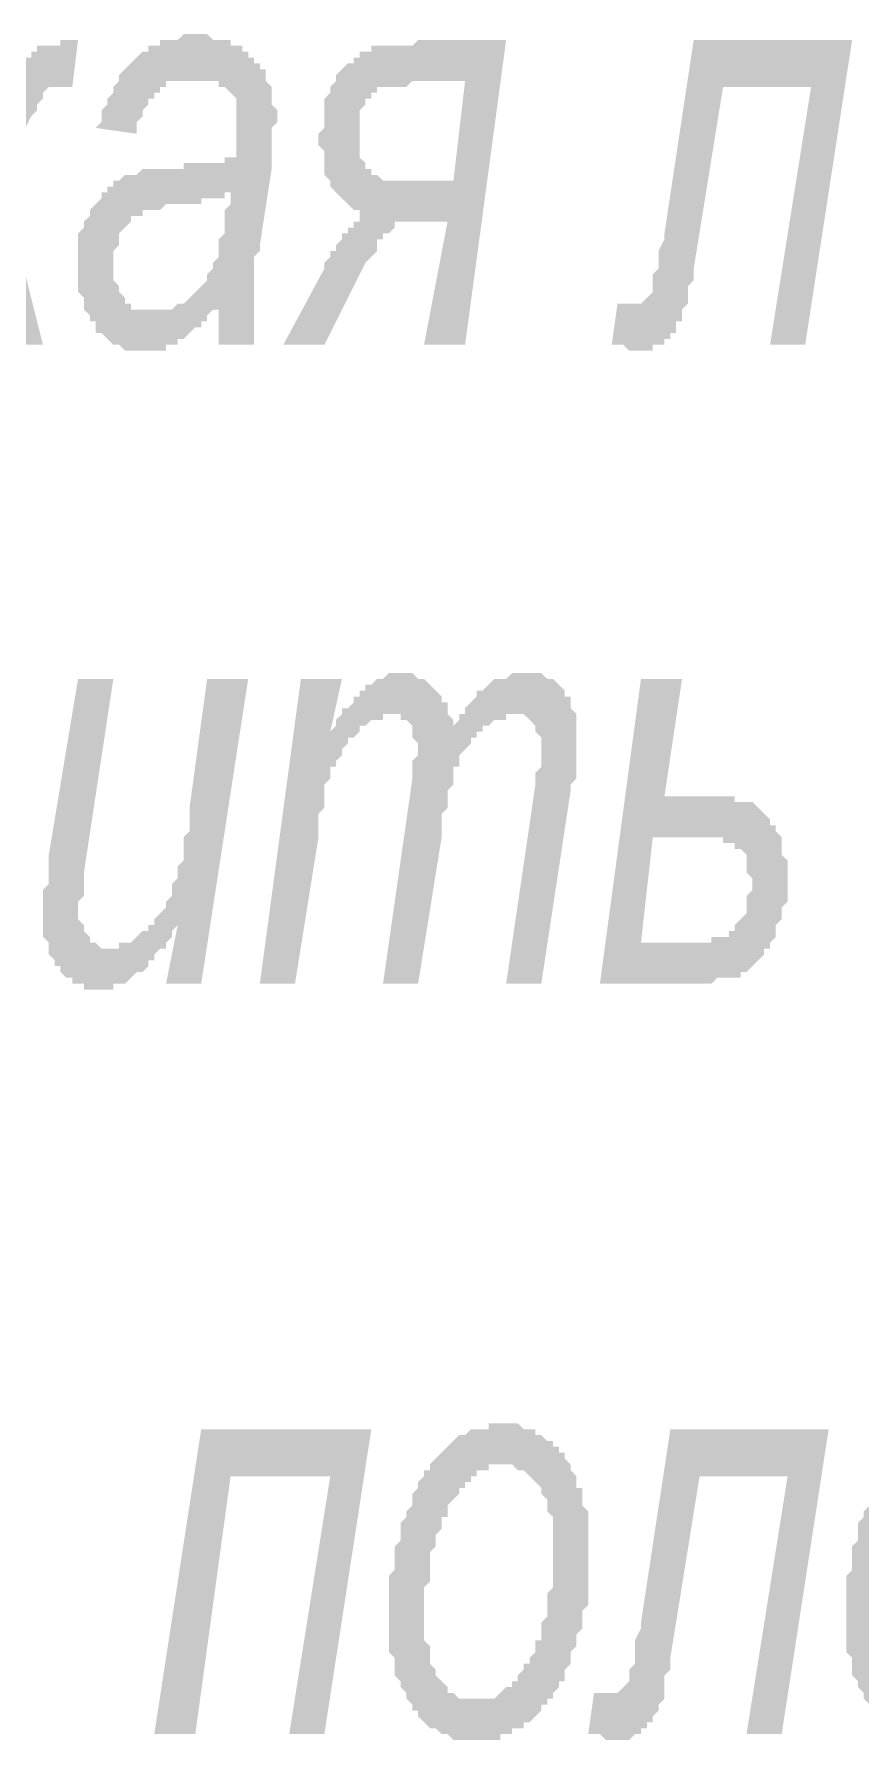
# Model space of a CAD drawing. Header units: millimetres. Extents: x 1372 to 666090, y 1285 to 31551.
# Drawn here: x 572376 to 572964, y 9583 to 10797 of the extents above; entities that cross this region are included whole.
import ezdxf

# ---------------------------------------------------------------- set-up
doc = ezdxf.new("R2010")
doc.units = ezdxf.units.MM
doc.layers.add('PDF _75-АЗ Штамп', color=7, linetype='Continuous')

msp = doc.modelspace()

# ---------------------------------------------------------------- hatches: boundary and pattern name
at = {"layer": 'PDF _75-АЗ Штамп', "transparency": 33554559}
for points in [[(572298.9, 10792.6), (572323.9, 10792.6), (572311.4, 10696.6), (572315.6, 10696.6), (572319.7, 10696.6), (572319.7, 10700.8), (572323.9, 10700.8), (572328.1, 10700.8), (572328.1, 10705), (572332.3, 10705), (572332.3, 10705), (572332.3, 10709.1), (572336.4, 10709.1), (572336.4, 10713.3), (572336.4, 10713.3), (572340.6, 10717.5), (572340.6, 10721.7), (572340.6, 10725.8), (572344.8, 10730), (572344.8, 10734.2), (572348.9, 10738.3), (572348.9, 10742.5), (572348.9, 10742.5), (572353.1, 10746.7), (572353.1, 10750.8), (572357.3, 10755), (572357.3, 10759.2), (572361.5, 10763.4), (572361.5, 10767.5), (572365.6, 10771.7), (572365.6, 10771.7), (572369.8, 10775.9), (572369.8, 10775.9), (572369.8, 10780), (572374, 10780), (572374, 10780), (572374, 10784.2), (572378.1, 10784.2), (572378.1, 10788.4), (572382.3, 10788.4), (572386.5, 10788.4), (572386.5, 10788.4), (572390.6, 10788.4), (572394.8, 10788.4), (572394.8, 10792.6), (572407.3, 10792.6), (572403.2, 10759.2), (572399, 10759.2), (572394.8, 10759.2), (572390.6, 10759.2), (572386.5, 10759.2), (572386.5, 10759.2), (572386.5, 10759.2), (572382.3, 10755), (572382.3, 10755), (572382.3, 10750.8), (572378.1, 10746.7), (572378.1, 10742.5), (572374, 10738.3), (572374, 10738.3), (572369.8, 10730), (572369.8, 10725.8), (572369.8, 10721.7), (572365.6, 10721.7), (572365.6, 10717.5), (572361.5, 10713.3), (572361.5, 10709.1), (572361.5, 10709.1), (572357.3, 10705), (572357.3, 10700.8), (572357.3, 10700.8), (572353.1, 10700.8), (572353.1, 10696.6), (572348.9, 10696.6), (572348.9, 10692.5), (572344.8, 10692.5), (572344.8, 10688.3), (572340.6, 10688.3), (572336.4, 10684.1), (572340.6, 10684.1), (572344.8, 10684.1), (572344.8, 10679.9), (572348.9, 10679.9), (572348.9, 10675.8), (572353.1, 10671.6), (572353.1, 10671.6), (572353.1, 10667.4), (572357.3, 10667.4), (572357.3, 10663.3), (572357.3, 10659.1), (572361.5, 10654.9), (572361.5, 10650.8), (572361.5, 10646.6), (572365.6, 10642.4), (572365.6, 10642.4), (572382.3, 10575.7), (572357.3, 10575.7), (572340.6, 10629.9), (572340.6, 10634.1), (572340.6, 10638.2), (572336.4, 10642.4), (572336.4, 10646.6), (572336.4, 10650.8), (572332.3, 10654.9), (572332.3, 10659.1), (572332.3, 10663.3), (572328.1, 10663.3), (572328.1, 10667.4), (572328.1, 10667.4), (572323.9, 10671.6), (572323.9, 10671.6), (572319.7, 10671.6), (572315.6, 10675.8), (572315.6, 10675.8), (572311.4, 10675.8), (572307.2, 10675.8), (572307.2, 10675.8), (572290.6, 10575.7), (572265.5, 10575.7)], [(572845.2, 10792.6), (572957.9, 10792.6), (572924.5, 10575.7), (572899.5, 10575.7), (572928.7, 10759.2), (572866.1, 10759.2), (572845.2, 10629.9), (572845.2, 10625.7), (572845.2, 10621.6), (572841.1, 10617.4), (572841.1, 10613.2), (572841.1, 10609), (572841.1, 10604.9), (572836.9, 10600.7), (572836.9, 10596.5), (572836.9, 10592.4), (572832.7, 10592.4), (572832.7, 10588.2), (572832.7, 10588.2), (572832.7, 10584), (572828.6, 10584), (572828.6, 10579.9), (572824.4, 10579.9), (572824.4, 10575.7), (572820.2, 10575.7), (572816.1, 10575.7), (572816.1, 10571.5), (572811.9, 10571.5), (572807.7, 10571.5), (572807.7, 10571.5), (572807.7, 10571.5), (572803.5, 10571.5), (572799.4, 10571.5), (572799.4, 10571.5), (572795.2, 10575.7), (572791, 10575.7), (572791, 10575.7), (572786.9, 10575.7), (572791, 10604.9), (572795.2, 10604.9), (572795.2, 10604.9), (572799.4, 10604.9), (572803.5, 10604.9), (572803.5, 10604.9), (572807.7, 10604.9), (572811.9, 10609), (572811.9, 10609), (572816.1, 10613.2), (572816.1, 10613.2), (572816.1, 10613.2), (572816.1, 10617.4), (572816.1, 10617.4), (572816.1, 10621.6), (572816.1, 10625.7), (572820.2, 10629.9), (572820.2, 10634.1), (572820.2, 10638.2), (572820.2, 10642.4), (572824.4, 10650.8), (572824.4, 10654.9)], [(572536.6, 10121.1), (572565.8, 10338), (572595, 10338), (572586.7, 10300.4), (572590.8, 10304.6), (572590.8, 10308.8), (572595, 10312.9), (572595, 10317.1), (572599.2, 10317.1), (572603.4, 10321.3), (572603.4, 10325.4), (572607.5, 10325.4), (572607.5, 10329.6), (572611.7, 10329.6), (572611.7, 10333.8), (572611.7, 10333.8), (572615.9, 10333.8), (572620, 10338), (572620, 10338), (572624.2, 10338), (572628.4, 10342.1), (572628.4, 10342.1), (572632.5, 10342.1), (572636.7, 10342.1), (572636.7, 10342.1), (572640.9, 10342.1), (572645.1, 10342.1), (572645.1, 10342.1), (572649.2, 10338), (572653.4, 10338), (572653.4, 10338), (572657.6, 10333.8), (572657.6, 10333.8), (572661.7, 10329.6), (572661.7, 10329.6), (572665.9, 10325.4), (572665.9, 10321.3), (572670.1, 10321.3), (572670.1, 10317.1), (572670.1, 10312.9), (572674.3, 10308.8), (572674.3, 10304.6), (572674.3, 10300.4), (572674.3, 10304.6), (572678.4, 10308.8), (572678.4, 10312.9), (572682.6, 10312.9), (572682.6, 10317.1), (572686.8, 10321.3), (572686.8, 10321.3), (572690.9, 10325.4), (572690.9, 10329.6), (572695.1, 10329.6), (572699.3, 10333.8), (572699.3, 10333.8), (572699.3, 10333.8), (572703.4, 10338), (572707.6, 10338), (572707.6, 10338), (572711.8, 10338), (572716, 10342.1), (572716, 10342.1), (572720.1, 10342.1), (572724.3, 10342.1), (572724.3, 10342.1), (572728.5, 10342.1), (572732.6, 10342.1), (572732.6, 10342.1), (572736.8, 10342.1), (572741, 10338), (572741, 10338), (572745.2, 10338), (572749.3, 10333.8), (572749.3, 10333.8), (572753.5, 10329.6), (572753.5, 10329.6), (572753.5, 10325.4), (572757.7, 10325.4), (572757.7, 10321.3), (572757.7, 10317.1), (572761.8, 10312.9), (572761.8, 10308.8), (572761.8, 10304.6), (572761.8, 10300.4), (572761.8, 10296.2), (572761.8, 10292.1), (572761.8, 10292.1), (572761.8, 10287.9), (572761.8, 10283.7), (572761.8, 10279.6), (572761.8, 10275.4), (572761.8, 10271.2), (572761.8, 10267.1), (572757.7, 10262.9), (572757.7, 10258.7), (572736.8, 10121.1), (572711.8, 10121.1), (572732.6, 10262.9), (572732.6, 10271.2), (572736.8, 10275.4), (572736.8, 10279.6), (572736.8, 10283.7), (572736.8, 10287.9), (572736.8, 10287.9), (572736.8, 10287.9), (572736.8, 10292.1), (572736.8, 10296.2), (572732.6, 10300.4), (572732.6, 10304.6), (572732.6, 10304.6), (572728.5, 10308.8), (572728.5, 10308.8), (572724.3, 10312.9), (572720.1, 10312.9), (572720.1, 10312.9), (572720.1, 10312.9), (572716, 10312.9), (572711.8, 10312.9), (572711.8, 10308.8), (572707.6, 10308.8), (572703.4, 10308.8), (572703.4, 10308.8), (572699.3, 10304.6), (572695.1, 10304.6), (572695.1, 10300.4), (572690.9, 10300.4), (572690.9, 10296.2), (572686.8, 10296.2), (572686.8, 10292.1), (572682.6, 10287.9), (572682.6, 10287.9), (572678.4, 10283.7), (572678.4, 10279.6), (572678.4, 10275.4), (572678.4, 10275.4), (572674.3, 10275.4), (572674.3, 10271.2), (572674.3, 10267.1), (572674.3, 10262.9), (572670.1, 10258.7), (572670.1, 10258.7), (572670.1, 10254.5), (572670.1, 10250.4), (572670.1, 10246.2), (572665.9, 10242), (572665.9, 10233.7), (572665.9, 10229.5), (572665.9, 10225.3), (572649.2, 10121.1), (572624.2, 10121.1), (572645.1, 10267.1), (572645.1, 10271.2), (572645.1, 10279.6), (572649.2, 10283.7), (572649.2, 10283.7), (572649.2, 10287.9), (572649.2, 10287.9), (572649.2, 10292.1), (572645.1, 10296.2), (572645.1, 10300.4), (572645.1, 10304.6), (572645.1, 10304.6), (572640.9, 10308.8), (572636.7, 10308.8), (572636.7, 10312.9), (572632.5, 10312.9), (572632.5, 10312.9), (572628.4, 10312.9), (572624.2, 10312.9), (572624.2, 10308.8), (572620, 10308.8), (572615.9, 10308.8), (572615.9, 10308.8), (572611.7, 10304.6), (572607.5, 10304.6), (572607.5, 10300.4), (572607.5, 10300.4), (572603.4, 10296.2), (572599.2, 10296.2), (572599.2, 10292.1), (572595, 10287.9), (572595, 10287.9), (572595, 10283.7), (572590.8, 10279.6), (572590.8, 10275.4), (572586.7, 10275.4), (572586.7, 10271.2), (572586.7, 10267.1), (572586.7, 10267.1), (572582.5, 10262.9), (572582.5, 10258.7), (572582.5, 10254.5), (572582.5, 10250.4), (572582.5, 10246.2), (572578.3, 10242), (572578.3, 10237.9), (572578.3, 10233.7), (572578.3, 10229.5), (572578.3, 10225.3), (572578.3, 10225.3), (572561.6, 10121.1)], [(572478.2, 10162.8), (572474.1, 10158.6), (572474.1, 10154.4), (572469.9, 10150.3), (572469.9, 10146.1), (572465.7, 10146.1), (572461.5, 10141.9), (572461.5, 10137.8), (572457.4, 10137.8), (572457.4, 10133.6), (572453.2, 10129.4), (572453.2, 10129.4), (572449, 10129.4), (572444.9, 10125.3), (572444.9, 10125.3), (572440.7, 10121.1), (572440.7, 10121.1), (572436.5, 10121.1), (572432.4, 10121.1), (572432.4, 10116.9), (572428.2, 10116.9), (572428.2, 10116.9), (572424, 10116.9), (572424, 10116.9), (572419.8, 10116.9), (572419.8, 10116.9), (572415.7, 10116.9), (572411.5, 10116.9), (572411.5, 10121.1), (572407.3, 10121.1), (572403.2, 10121.1), (572403.2, 10125.3), (572399, 10125.3), (572399, 10125.3), (572394.8, 10129.4), (572394.8, 10133.6), (572390.6, 10133.6), (572390.6, 10137.8), (572386.5, 10141.9), (572386.5, 10146.1), (572386.5, 10146.1), (572386.5, 10150.3), (572382.3, 10154.4), (572382.3, 10158.6), (572382.3, 10162.8), (572382.3, 10167), (572382.3, 10167), (572382.3, 10171.1), (572382.3, 10175.3), (572382.3, 10179.5), (572382.3, 10183.6), (572382.3, 10187.8), (572386.5, 10192), (572386.5, 10196.2), (572386.5, 10200.3), (572386.5, 10204.5), (572386.5, 10212.8), (572386.5, 10212.8), (572407.3, 10338), (572432.4, 10338), (572411.5, 10200.3), (572411.5, 10196.2), (572411.5, 10192), (572411.5, 10183.6), (572407.3, 10179.5), (572407.3, 10179.5), (572407.3, 10175.3), (572407.3, 10171.1), (572407.3, 10167), (572411.5, 10162.8), (572411.5, 10162.8), (572411.5, 10158.6), (572415.7, 10154.4), (572415.7, 10154.4), (572415.7, 10150.3), (572419.8, 10150.3), (572419.8, 10150.3), (572424, 10146.1), (572428.2, 10146.1), (572428.2, 10146.1), (572432.4, 10146.1), (572436.5, 10146.1), (572436.5, 10150.3), (572440.7, 10150.3), (572444.9, 10150.3), (572444.9, 10150.3), (572449, 10154.4), (572449, 10154.4), (572453.2, 10158.6), (572457.4, 10158.6), (572457.4, 10162.8), (572461.5, 10162.8), (572461.5, 10167), (572465.7, 10171.1), (572465.7, 10171.1), (572469.9, 10175.3), (572469.9, 10179.5), (572469.9, 10179.5), (572474.1, 10183.6), (572474.1, 10187.8), (572474.1, 10192), (572478.2, 10196.2), (572478.2, 10200.3), (572478.2, 10204.5), (572478.2, 10204.5), (572482.4, 10208.7), (572482.4, 10208.7), (572482.4, 10212.8), (572482.4, 10217), (572482.4, 10221.2), (572482.4, 10225.3), (572486.6, 10229.5), (572486.6, 10233.7), (572486.6, 10237.9), (572486.6, 10246.2), (572499.1, 10338), (572528.3, 10338), (572494.9, 10121.1), (572469.9, 10121.1)], [(572494.9, 9804.1), (572615.9, 9804.1), (572582.5, 9587.2), (572557.5, 9587.2), (572586.7, 9770.7), (572515.8, 9770.7), (572490.7, 9587.2), (572461.5, 9587.2)], [(572828.6, 9804.1), (572941.2, 9804.1), (572907.8, 9587.2), (572882.8, 9587.2), (572912, 9770.7), (572849.4, 9770.7), (572828.6, 9641.5), (572828.6, 9637.3), (572828.6, 9633.1), (572824.4, 9628.9), (572824.4, 9624.8), (572824.4, 9620.6), (572824.4, 9616.4), (572824.4, 9612.3), (572820.2, 9608.1), (572820.2, 9603.9), (572820.2, 9603.9), (572816.1, 9599.7), (572816.1, 9599.7), (572816.1, 9595.6), (572811.9, 9595.6), (572811.9, 9591.4), (572807.7, 9591.4), (572807.7, 9587.2), (572803.5, 9587.2), (572803.5, 9587.2), (572799.4, 9583.1), (572795.2, 9583.1), (572791, 9583.1), (572791, 9583.1), (572791, 9583.1), (572786.9, 9583.1), (572786.9, 9583.1), (572782.7, 9583.1), (572778.5, 9587.2), (572774.3, 9587.2), (572774.3, 9587.2), (572770.2, 9587.2), (572774.3, 9616.4), (572778.5, 9616.4), (572782.7, 9616.4), (572782.7, 9616.4), (572786.9, 9616.4), (572791, 9616.4), (572791, 9616.4), (572795.2, 9620.6), (572795.2, 9620.6), (572799.4, 9624.8), (572799.4, 9624.8), (572799.4, 9624.8), (572799.4, 9628.9), (572799.4, 9628.9), (572799.4, 9633.1), (572803.5, 9637.3), (572803.5, 9641.5), (572803.5, 9645.6), (572803.5, 9649.8), (572803.5, 9654), (572807.7, 9662.3), (572807.7, 9666.5)]]:
    msp.add_hatch(color=256, dxfattribs=at).paths.add_polyline_path(points)
h = msp.add_hatch(color=256, dxfattribs=at)
h.paths.add_polyline_path([(572507.4, 10600.7), (572503.3, 10600.7), (572499.1, 10596.5), (572499.1, 10592.4), (572494.9, 10592.4), (572494.9, 10588.2), (572490.7, 10588.2), (572486.6, 10584), (572486.6, 10584), (572482.4, 10579.9), (572482.4, 10579.9), (572478.2, 10579.9), (572478.2, 10575.7), (572474.1, 10575.7), (572469.9, 10575.7), (572469.9, 10571.5), (572465.7, 10571.5), (572461.5, 10571.5), (572461.5, 10571.5), (572457.4, 10571.5), (572453.2, 10571.5), (572453.2, 10571.5), (572449, 10571.5), (572449, 10571.5), (572444.9, 10571.5), (572440.7, 10571.5), (572440.7, 10571.5), (572436.5, 10575.7), (572432.4, 10575.7), (572432.4, 10575.7), (572428.2, 10579.9), (572428.2, 10579.9), (572424, 10584), (572419.8, 10584), (572419.8, 10588.2), (572419.8, 10592.4), (572415.7, 10592.4), (572415.7, 10596.5), (572411.5, 10600.7), (572411.5, 10604.9), (572411.5, 10609), (572411.5, 10609), (572407.3, 10613.2), (572407.3, 10617.4), (572407.3, 10621.6), (572407.3, 10625.7), (572407.3, 10629.9), (572407.3, 10634.1), (572407.3, 10638.2), (572407.3, 10642.4), (572407.3, 10646.6), (572407.3, 10650.8), (572407.3, 10654.9), (572411.5, 10659.1), (572411.5, 10659.1), (572411.5, 10663.3), (572411.5, 10663.3), (572415.7, 10667.4), (572415.7, 10671.6), (572419.8, 10675.8), (572419.8, 10675.8), (572424, 10679.9), (572424, 10684.1), (572428.2, 10684.1), (572428.2, 10688.3), (572432.4, 10688.3), (572432.4, 10692.5), (572436.5, 10692.5), (572436.5, 10692.5), (572440.7, 10696.6), (572444.9, 10696.6), (572444.9, 10696.6), (572449, 10696.6), (572453.2, 10700.8), (572453.2, 10700.8), (572453.2, 10700.8), (572457.4, 10700.8), (572457.4, 10700.8), (572461.5, 10700.8), (572465.7, 10700.8), (572469.9, 10700.8), (572469.9, 10700.8), (572474.1, 10700.8), (572478.2, 10700.8), (572482.4, 10700.8), (572482.4, 10705), (572486.6, 10705), (572490.7, 10705), (572494.9, 10705), (572499.1, 10705), (572503.3, 10705), (572503.3, 10705), (572507.4, 10705), (572511.6, 10705), (572511.6, 10709.1), (572515.8, 10709.1), (572515.8, 10709.1), (572519.9, 10709.1), (572519.9, 10709.1), (572519.9, 10713.3), (572519.9, 10717.5), (572519.9, 10721.7), (572519.9, 10725.8), (572519.9, 10730), (572519.9, 10734.2), (572519.9, 10734.2), (572519.9, 10738.3), (572519.9, 10742.5), (572519.9, 10746.7), (572519.9, 10750.8), (572515.8, 10755), (572515.8, 10755), (572511.6, 10759.2), (572511.6, 10759.2), (572507.4, 10759.2), (572507.4, 10763.4), (572503.3, 10763.4), (572499.1, 10763.4), (572499.1, 10763.4), (572494.9, 10763.4), (572490.7, 10763.4), (572490.7, 10763.4), (572486.6, 10763.4), (572482.4, 10763.4), (572478.2, 10763.4), (572478.2, 10763.4), (572474.1, 10763.4), (572469.9, 10763.4), (572469.9, 10759.2), (572465.7, 10759.2), (572465.7, 10755), (572461.5, 10755), (572461.5, 10750.8), (572457.4, 10750.8), (572457.4, 10746.7), (572453.2, 10742.5), (572453.2, 10742.5), (572453.2, 10738.3), (572449, 10734.2), (572449, 10730), (572449, 10725.8), (572449, 10725.8), (572419.8, 10730), (572424, 10734.2), (572424, 10738.3), (572424, 10742.5), (572428.2, 10746.7), (572428.2, 10746.7), (572428.2, 10750.8), (572432.4, 10755), (572432.4, 10759.2), (572436.5, 10763.4), (572436.5, 10763.4), (572436.5, 10767.5), (572440.7, 10771.7), (572440.7, 10771.7), (572444.9, 10775.9), (572444.9, 10775.9), (572449, 10780), (572449, 10780), (572453.2, 10784.2), (572453.2, 10784.2), (572457.4, 10784.2), (572457.4, 10788.4), (572461.5, 10788.4), (572465.7, 10788.4), (572465.7, 10792.6), (572469.9, 10792.6), (572474.1, 10792.6), (572474.1, 10792.6), (572478.2, 10792.6), (572482.4, 10796.7), (572482.4, 10796.7), (572486.6, 10796.7), (572490.7, 10796.7), (572490.7, 10796.7), (572494.9, 10796.7), (572499.1, 10796.7), (572499.1, 10796.7), (572503.3, 10792.6), (572507.4, 10792.6), (572507.4, 10792.6), (572511.6, 10792.6), (572515.8, 10792.6), (572515.8, 10788.4), (572519.9, 10788.4), (572524.1, 10788.4), (572524.1, 10784.2), (572528.3, 10784.2), (572528.3, 10780), (572532.4, 10780), (572532.4, 10775.9), (572536.6, 10775.9), (572536.6, 10771.7), (572540.8, 10771.7), (572540.8, 10767.5), (572540.8, 10763.4), (572545, 10759.2), (572545, 10759.2), (572545, 10755), (572545, 10750.8), (572545, 10746.7), (572549.1, 10742.5), (572549.1, 10738.3), (572549.1, 10734.2), (572549.1, 10734.2), (572545, 10730), (572545, 10725.8), (572545, 10721.7), (572545, 10717.5), (572545, 10713.3), (572545, 10709.1), (572545, 10705), (572545, 10700.8), (572536.6, 10646.6), (572536.6, 10642.4), (572532.4, 10638.2), (572532.4, 10629.9), (572532.4, 10625.7), (572532.4, 10621.6), (572532.4, 10617.4), (572532.4, 10617.4), (572532.4, 10613.2), (572532.4, 10609), (572532.4, 10604.9), (572532.4, 10604.9), (572532.4, 10600.7), (572532.4, 10596.5), (572532.4, 10592.4), (572532.4, 10592.4), (572532.4, 10584), (572532.4, 10579.9), (572532.4, 10575.7), (572532.4, 10575.7), (572507.4, 10575.7), (572507.4, 10579.9), (572507.4, 10584), (572507.4, 10588.2), (572507.4, 10592.4), (572507.4, 10596.5), (572507.4, 10600.7), (572507.4, 10600.7)], flags=0)
h.paths.add_polyline_path([(572515.8, 10684.1), (572511.6, 10684.1), (572511.6, 10679.9), (572507.4, 10679.9), (572503.3, 10679.9), (572503.3, 10679.9), (572503.3, 10679.9), (572499.1, 10679.9), (572494.9, 10679.9), (572494.9, 10675.8), (572490.7, 10675.8), (572486.6, 10675.8), (572482.4, 10675.8), (572482.4, 10675.8), (572478.2, 10675.8), (572474.1, 10675.8), (572469.9, 10675.8), (572469.9, 10675.8), (572465.7, 10671.6), (572461.5, 10671.6), (572461.5, 10671.6), (572457.4, 10671.6), (572453.2, 10671.6), (572453.2, 10671.6), (572453.2, 10667.4), (572453.2, 10667.4), (572449, 10667.4), (572444.9, 10667.4), (572444.9, 10663.3), (572440.7, 10659.1), (572440.7, 10659.1), (572436.5, 10654.9), (572436.5, 10654.9), (572436.5, 10650.8), (572436.5, 10646.6), (572432.4, 10642.4), (572432.4, 10638.2), (572432.4, 10638.2), (572432.4, 10634.1), (572432.4, 10629.9), (572432.4, 10625.7), (572432.4, 10621.6), (572436.5, 10617.4), (572436.5, 10613.2), (572436.5, 10613.2), (572440.7, 10609), (572440.7, 10609), (572440.7, 10604.9), (572444.9, 10604.9), (572444.9, 10600.7), (572449, 10600.7), (572453.2, 10600.7), (572453.2, 10600.7), (572457.4, 10600.7), (572461.5, 10600.7), (572461.5, 10600.7), (572465.7, 10600.7), (572465.7, 10600.7), (572469.9, 10600.7), (572474.1, 10600.7), (572474.1, 10600.7), (572478.2, 10604.9), (572482.4, 10604.9), (572482.4, 10604.9), (572486.6, 10609), (572486.6, 10609), (572490.7, 10613.2), (572494.9, 10617.4), (572494.9, 10617.4), (572499.1, 10621.6), (572499.1, 10625.7), (572499.1, 10625.7), (572503.3, 10629.9), (572503.3, 10634.1), (572503.3, 10634.1), (572507.4, 10638.2), (572507.4, 10642.4), (572507.4, 10642.4), (572507.4, 10646.6), (572507.4, 10650.8), (572511.6, 10654.9), (572511.6, 10659.1), (572511.6, 10663.3), (572511.6, 10667.4), (572511.6, 10671.6), (572515.8, 10675.8), (572515.8, 10679.9), (572515.8, 10684.1)], flags=0)
h = msp.add_hatch(color=256, dxfattribs=at)
h.paths.add_polyline_path([(572711.8, 10792.6), (572682.6, 10575.7), (572653.4, 10575.7), (572670.1, 10663.3), (572661.7, 10663.3), (572657.6, 10663.3), (572653.4, 10663.3), (572649.2, 10663.3), (572645.1, 10663.3), (572645.1, 10663.3), (572640.9, 10663.3), (572640.9, 10663.3), (572640.9, 10663.3), (572636.7, 10663.3), (572632.5, 10663.3), (572632.5, 10659.1), (572628.4, 10654.9), (572628.4, 10654.9), (572624.2, 10654.9), (572624.2, 10650.8), (572620, 10650.8), (572620, 10646.6), (572620, 10642.4), (572615.9, 10638.2), (572615.9, 10638.2), (572611.7, 10634.1), (572611.7, 10634.1), (572582.5, 10575.7), (572553.3, 10575.7), (572582.5, 10629.9), (572582.5, 10634.1), (572586.7, 10638.2), (572586.7, 10642.4), (572590.8, 10642.4), (572590.8, 10646.6), (572595, 10650.8), (572595, 10654.9), (572599.2, 10654.9), (572599.2, 10659.1), (572603.4, 10659.1), (572603.4, 10663.3), (572607.5, 10663.3), (572607.5, 10667.4), (572611.7, 10667.4), (572611.7, 10667.4), (572607.5, 10667.4), (572607.5, 10671.6), (572603.4, 10671.6), (572599.2, 10675.8), (572599.2, 10675.8), (572595, 10679.9), (572595, 10679.9), (572590.8, 10684.1), (572590.8, 10684.1), (572586.7, 10688.3), (572586.7, 10692.5), (572586.7, 10692.5), (572582.5, 10696.6), (572582.5, 10700.8), (572582.5, 10705), (572582.5, 10709.1), (572582.5, 10713.3), (572578.3, 10717.5), (572578.3, 10721.7), (572578.3, 10721.7), (572578.3, 10725.8), (572582.5, 10730), (572582.5, 10734.2), (572582.5, 10738.3), (572582.5, 10742.5), (572582.5, 10746.7), (572582.5, 10750.8), (572586.7, 10755), (572586.7, 10759.2), (572586.7, 10759.2), (572590.8, 10763.4), (572590.8, 10763.4), (572590.8, 10767.5), (572595, 10771.7), (572595, 10771.7), (572599.2, 10775.9), (572603.4, 10775.9), (572603.4, 10780), (572607.5, 10780), (572607.5, 10784.2), (572611.7, 10784.2), (572611.7, 10784.2), (572615.9, 10784.2), (572615.9, 10788.4), (572620, 10788.4), (572620, 10788.4), (572624.2, 10788.4), (572628.4, 10788.4), (572628.4, 10788.4), (572632.5, 10788.4), (572636.7, 10788.4), (572640.9, 10788.4), (572645.1, 10788.4), (572649.2, 10792.6)], flags=0)
h.paths.add_polyline_path([(572682.6, 10763.4), (572649.2, 10763.4), (572645.1, 10763.4), (572640.9, 10759.2), (572636.7, 10759.2), (572632.5, 10759.2), (572628.4, 10759.2), (572628.4, 10759.2), (572624.2, 10759.2), (572620, 10759.2), (572620, 10755), (572615.9, 10755), (572615.9, 10755), (572615.9, 10750.8), (572611.7, 10750.8), (572611.7, 10750.8), (572611.7, 10746.7), (572607.5, 10742.5), (572607.5, 10738.3), (572607.5, 10734.2), (572607.5, 10730), (572607.5, 10730), (572607.5, 10725.8), (572607.5, 10721.7), (572607.5, 10717.5), (572607.5, 10713.3), (572607.5, 10709.1), (572611.7, 10705), (572611.7, 10705), (572611.7, 10700.8), (572615.9, 10700.8), (572615.9, 10696.6), (572620, 10696.6), (572620, 10696.6), (572620, 10696.6), (572624.2, 10692.5), (572628.4, 10692.5), (572628.4, 10692.5), (572632.5, 10692.5), (572636.7, 10692.5), (572636.7, 10692.5), (572674.3, 10692.5)], flags=0)
h = msp.add_hatch(color=256, dxfattribs=at)
h.paths.add_polyline_path([(572807.7, 10338), (572836.9, 10338), (572824.4, 10254.5), (572849.4, 10254.5), (572853.6, 10254.5), (572857.8, 10254.5), (572861.9, 10254.5), (572866.1, 10254.5), (572866.1, 10254.5), (572870.3, 10254.5), (572874.4, 10254.5), (572874.4, 10250.4), (572878.6, 10250.4), (572882.8, 10250.4), (572882.8, 10250.4), (572887, 10250.4), (572887, 10250.4), (572887, 10250.4), (572891.1, 10246.2), (572891.1, 10246.2), (572895.3, 10242), (572895.3, 10242), (572899.5, 10237.9), (572899.5, 10233.7), (572903.6, 10233.7), (572903.6, 10229.5), (572903.6, 10229.5), (572907.8, 10225.3), (572907.8, 10221.2), (572907.8, 10217), (572907.8, 10212.8), (572912, 10208.7), (572912, 10204.5), (572912, 10200.3), (572912, 10196.2), (572912, 10196.2), (572912, 10192), (572912, 10187.8), (572912, 10183.6), (572912, 10179.5), (572907.8, 10175.3), (572907.8, 10171.1), (572907.8, 10167), (572907.8, 10167), (572903.6, 10162.8), (572903.6, 10158.6), (572903.6, 10154.4), (572899.5, 10150.3), (572899.5, 10146.1), (572895.3, 10146.1), (572895.3, 10141.9), (572891.1, 10137.8), (572891.1, 10137.8), (572887, 10133.6), (572887, 10133.6), (572882.8, 10129.4), (572882.8, 10129.4), (572882.8, 10129.4), (572878.6, 10129.4), (572878.6, 10125.3), (572874.4, 10125.3), (572874.4, 10125.3), (572870.3, 10125.3), (572866.1, 10125.3), (572866.1, 10125.3), (572861.9, 10125.3), (572857.8, 10121.1), (572853.6, 10121.1), (572853.6, 10121.1), (572849.4, 10121.1), (572845.2, 10121.1), (572841.1, 10121.1), (572778.5, 10121.1)], flags=0)
h.paths.add_polyline_path([(572807.7, 10150.3), (572841.1, 10150.3), (572845.2, 10150.3), (572845.2, 10150.3), (572849.4, 10150.3), (572853.6, 10150.3), (572857.8, 10150.3), (572857.8, 10154.4), (572861.9, 10154.4), (572866.1, 10154.4), (572866.1, 10154.4), (572866.1, 10154.4), (572870.3, 10154.4), (572870.3, 10158.6), (572874.4, 10158.6), (572874.4, 10162.8), (572878.6, 10167), (572878.6, 10167), (572882.8, 10171.1), (572882.8, 10175.3), (572882.8, 10179.5), (572882.8, 10183.6), (572887, 10187.8), (572887, 10192), (572887, 10192), (572887, 10196.2), (572882.8, 10200.3), (572882.8, 10204.5), (572882.8, 10208.7), (572882.8, 10212.8), (572882.8, 10212.8), (572878.6, 10217), (572874.4, 10217), (572874.4, 10221.2), (572870.3, 10221.2), (572870.3, 10221.2), (572866.1, 10221.2), (572866.1, 10225.3), (572861.9, 10225.3), (572861.9, 10225.3), (572857.8, 10225.3), (572853.6, 10225.3), (572849.4, 10225.3), (572845.2, 10225.3), (572816.1, 10225.3)], flags=0)
h = msp.add_hatch(color=256, dxfattribs=at)
h.paths.add_polyline_path([(572628.4, 9670.7), (572628.4, 9674.8), (572628.4, 9679), (572628.4, 9683.2), (572628.4, 9687.3), (572628.4, 9691.5), (572628.4, 9695.7), (572628.4, 9699.8), (572632.5, 9704), (572632.5, 9708.2), (572632.5, 9712.4), (572632.5, 9716.5), (572632.5, 9720.7), (572632.5, 9720.7), (572636.7, 9724.9), (572636.7, 9729), (572636.7, 9733.2), (572636.7, 9737.4), (572640.9, 9741.6), (572640.9, 9745.7), (572640.9, 9745.7), (572645.1, 9749.9), (572645.1, 9754.1), (572645.1, 9758.2), (572649.2, 9762.4), (572649.2, 9762.4), (572649.2, 9766.6), (572653.4, 9770.7), (572653.4, 9774.9), (572657.6, 9774.9), (572657.6, 9779.1), (572661.7, 9783.3), (572661.7, 9783.3), (572665.9, 9787.4), (572665.9, 9787.4), (572670.1, 9791.6), (572670.1, 9791.6), (572674.3, 9795.8), (572674.3, 9795.8), (572678.4, 9799.9), (572682.6, 9799.9), (572682.6, 9799.9), (572686.8, 9804.1), (572690.9, 9804.1), (572690.9, 9804.1), (572695.1, 9804.1), (572699.3, 9804.1), (572699.3, 9808.3), (572703.4, 9808.3), (572707.6, 9808.3), (572707.6, 9808.3), (572711.8, 9808.3), (572711.8, 9808.3), (572716, 9808.3), (572720.1, 9808.3), (572724.3, 9804.1), (572724.3, 9804.1), (572728.5, 9804.1), (572732.6, 9804.1), (572732.6, 9799.9), (572736.8, 9799.9), (572736.8, 9799.9), (572741, 9795.8), (572745.2, 9795.8), (572745.2, 9791.6), (572749.3, 9791.6), (572749.3, 9787.4), (572753.5, 9787.4), (572753.5, 9783.3), (572753.5, 9783.3), (572757.7, 9779.1), (572757.7, 9774.9), (572757.7, 9774.9), (572761.8, 9770.7), (572761.8, 9766.6), (572761.8, 9762.4), (572766, 9762.4), (572766, 9758.2), (572766, 9754.1), (572766, 9749.9), (572770.2, 9745.7), (572770.2, 9741.6), (572770.2, 9737.4), (572770.2, 9733.2), (572770.2, 9729), (572770.2, 9724.9), (572770.2, 9720.7), (572770.2, 9716.5), (572770.2, 9712.4), (572770.2, 9708.2), (572770.2, 9704), (572770.2, 9699.8), (572770.2, 9695.7), (572770.2, 9691.5), (572770.2, 9687.3), (572770.2, 9683.2), (572770.2, 9679), (572766, 9674.8), (572766, 9670.7), (572766, 9666.5), (572766, 9662.3), (572766, 9662.3), (572761.8, 9658.1), (572761.8, 9654), (572761.8, 9649.8), (572761.8, 9649.8), (572757.7, 9645.6), (572757.7, 9641.5), (572757.7, 9637.3), (572753.5, 9633.1), (572753.5, 9628.9), (572753.5, 9624.8), (572749.3, 9624.8), (572749.3, 9620.6), (572745.2, 9616.4), (572745.2, 9612.3), (572741, 9612.3), (572741, 9608.1), (572736.8, 9608.1), (572736.8, 9603.9), (572732.6, 9599.7), (572732.6, 9599.7), (572732.6, 9599.7), (572728.5, 9595.6), (572724.3, 9595.6), (572724.3, 9591.4), (572720.1, 9591.4), (572716, 9591.4), (572716, 9587.2), (572711.8, 9587.2), (572707.6, 9587.2), (572707.6, 9583.1), (572703.4, 9583.1), (572699.3, 9583.1), (572699.3, 9583.1), (572695.1, 9583.1), (572690.9, 9583.1), (572690.9, 9583.1), (572690.9, 9583.1), (572686.8, 9583.1), (572682.6, 9583.1), (572682.6, 9583.1), (572678.4, 9583.1), (572674.3, 9583.1), (572674.3, 9583.1), (572670.1, 9587.2), (572665.9, 9587.2), (572665.9, 9587.2), (572661.7, 9591.4), (572657.6, 9591.4), (572657.6, 9591.4), (572653.4, 9595.6), (572653.4, 9595.6), (572649.2, 9599.7), (572649.2, 9603.9), (572645.1, 9603.9), (572645.1, 9608.1), (572640.9, 9612.3), (572640.9, 9612.3), (572640.9, 9616.4), (572636.7, 9620.6), (572636.7, 9624.8), (572636.7, 9624.8), (572632.5, 9628.9), (572632.5, 9633.1), (572632.5, 9637.3), (572632.5, 9641.5), (572628.4, 9645.6), (572628.4, 9649.8), (572628.4, 9654), (572628.4, 9658.1), (572628.4, 9662.3), (572628.4, 9666.5), (572628.4, 9670.7)], flags=0)
h.paths.add_polyline_path([(572653.4, 9670.7), (572653.4, 9666.5), (572653.4, 9662.3), (572653.4, 9658.1), (572653.4, 9654), (572657.6, 9649.8), (572657.6, 9645.6), (572657.6, 9641.5), (572657.6, 9637.3), (572657.6, 9637.3), (572661.7, 9633.1), (572661.7, 9628.9), (572665.9, 9624.8), (572665.9, 9624.8), (572665.9, 9624.8), (572670.1, 9620.6), (572670.1, 9616.4), (572674.3, 9616.4), (572674.3, 9616.4), (572678.4, 9612.3), (572682.6, 9612.3), (572682.6, 9612.3), (572686.8, 9612.3), (572690.9, 9612.3), (572690.9, 9612.3), (572695.1, 9612.3), (572695.1, 9612.3), (572699.3, 9612.3), (572703.4, 9612.3), (572703.4, 9612.3), (572707.6, 9616.4), (572707.6, 9616.4), (572711.8, 9620.6), (572716, 9620.6), (572716, 9624.8), (572720.1, 9624.8), (572720.1, 9628.9), (572720.1, 9628.9), (572724.3, 9633.1), (572724.3, 9637.3), (572728.5, 9637.3), (572728.5, 9641.5), (572732.6, 9645.6), (572732.6, 9649.8), (572732.6, 9654), (572736.8, 9654), (572736.8, 9658.1), (572736.8, 9662.3), (572736.8, 9666.5), (572741, 9670.7), (572741, 9674.8), (572741, 9679), (572741, 9679), (572741, 9683.2), (572741, 9687.3), (572745.2, 9691.5), (572745.2, 9695.7), (572745.2, 9699.8), (572745.2, 9704), (572745.2, 9708.2), (572745.2, 9712.4), (572745.2, 9716.5), (572745.2, 9716.5), (572745.2, 9720.7), (572745.2, 9724.9), (572745.2, 9729), (572745.2, 9733.2), (572745.2, 9737.4), (572745.2, 9741.6), (572741, 9745.7), (572741, 9749.9), (572741, 9754.1), (572736.8, 9758.2), (572736.8, 9758.2), (572736.8, 9762.4), (572736.8, 9762.4), (572732.6, 9766.6), (572732.6, 9766.6), (572728.5, 9770.7), (572728.5, 9770.7), (572724.3, 9774.9), (572720.1, 9774.9), (572720.1, 9774.9), (572716, 9779.1), (572711.8, 9779.1), (572711.8, 9779.1), (572707.6, 9779.1), (572707.6, 9779.1), (572703.4, 9779.1), (572699.3, 9779.1), (572699.3, 9774.9), (572695.1, 9774.9), (572690.9, 9774.9), (572690.9, 9770.7), (572686.8, 9770.7), (572686.8, 9770.7), (572686.8, 9766.6), (572682.6, 9766.6), (572682.6, 9762.4), (572678.4, 9762.4), (572678.4, 9758.2), (572674.3, 9754.1), (572674.3, 9754.1), (572670.1, 9749.9), (572670.1, 9745.7), (572670.1, 9741.6), (572665.9, 9741.6), (572665.9, 9737.4), (572665.9, 9733.2), (572661.7, 9729), (572661.7, 9724.9), (572661.7, 9720.7), (572657.6, 9716.5), (572657.6, 9712.4), (572657.6, 9708.2), (572657.6, 9704), (572657.6, 9699.8), (572657.6, 9695.7), (572653.4, 9691.5), (572653.4, 9687.3), (572653.4, 9683.2), (572653.4, 9679), (572653.4, 9674.8), (572653.4, 9674.8), (572653.4, 9670.7)], flags=0)
h = msp.add_hatch(color=256, dxfattribs=at)
h.paths.add_polyline_path([(572953.7, 9670.7), (572953.7, 9674.8), (572953.7, 9679), (572953.7, 9683.2), (572953.7, 9687.3), (572953.7, 9691.5), (572953.7, 9695.7), (572953.7, 9699.8), (572957.9, 9704), (572957.9, 9708.2), (572957.9, 9712.4), (572957.9, 9716.5), (572957.9, 9720.7), (572957.9, 9720.7), (572962, 9724.9), (572962, 9729), (572962, 9733.2), (572962, 9737.4), (572966.2, 9741.6), (572966.2, 9745.7), (572966.2, 9745.7), (572970.4, 9749.9), (572970.4, 9754.1), (572970.4, 9758.2), (572974.5, 9762.4), (572974.5, 9762.4), (572974.5, 9766.6), (572978.7, 9770.7), (572978.7, 9774.9), (572982.9, 9774.9), (572982.9, 9779.1), (572987, 9783.3), (572987, 9783.3), (572991.2, 9787.4), (572991.2, 9787.4), (572995.4, 9791.6), (572995.4, 9791.6), (572999.6, 9795.8), (572999.6, 9795.8), (573003.7, 9799.9), (573007.9, 9799.9), (573007.9, 9799.9), (573012.1, 9804.1), (573016.2, 9804.1), (573016.2, 9804.1), (573020.4, 9804.1), (573024.6, 9804.1), (573024.6, 9808.3), (573028.8, 9808.3), (573032.9, 9808.3), (573032.9, 9808.3), (573037.1, 9808.3), (573037.1, 9808.3), (573041.3, 9808.3), (573045.4, 9808.3), (573049.6, 9804.1), (573049.6, 9804.1), (573053.8, 9804.1), (573058, 9804.1), (573058, 9799.9), (573062.1, 9799.9), (573062.1, 9799.9), (573066.3, 9795.8), (573070.5, 9795.8), (573070.5, 9791.6), (573074.6, 9791.6), (573074.6, 9787.4), (573078.8, 9787.4), (573078.8, 9783.3), (573078.8, 9783.3), (573083, 9779.1), (573083, 9774.9), (573083, 9774.9), (573087.1, 9770.7), (573087.1, 9766.6), (573087.1, 9762.4), (573091.3, 9762.4), (573091.3, 9758.2), (573091.3, 9754.1), (573091.3, 9749.9), (573095.5, 9745.7), (573095.5, 9741.6), (573095.5, 9737.4), (573095.5, 9733.2), (573095.5, 9729), (573095.5, 9724.9), (573095.5, 9720.7), (573095.5, 9716.5), (573095.5, 9712.4), (573095.5, 9708.2), (573095.5, 9704), (573095.5, 9699.8), (573095.5, 9695.7), (573095.5, 9691.5), (573095.5, 9687.3), (573095.5, 9683.2), (573095.5, 9679), (573091.3, 9674.8), (573091.3, 9670.7), (573091.3, 9666.5), (573091.3, 9662.3), (573091.3, 9662.3), (573087.1, 9658.1), (573087.1, 9654), (573087.1, 9649.8), (573087.1, 9649.8), (573083, 9645.6), (573083, 9641.5), (573083, 9637.3), (573078.8, 9633.1), (573078.8, 9628.9), (573078.8, 9624.8), (573074.6, 9624.8), (573074.6, 9620.6), (573070.5, 9616.4), (573070.5, 9612.3), (573066.3, 9612.3), (573066.3, 9608.1), (573062.1, 9608.1), (573062.1, 9603.9), (573058, 9599.7), (573058, 9599.7), (573058, 9599.7), (573053.8, 9595.6), (573049.6, 9595.6), (573049.6, 9591.4), (573045.4, 9591.4), (573041.3, 9591.4), (573041.3, 9587.2), (573037.1, 9587.2), (573032.9, 9587.2), (573032.9, 9583.1), (573028.8, 9583.1), (573028.8, 9583.1), (573024.6, 9583.1), (573020.4, 9583.1), (573016.2, 9583.1), (573016.2, 9583.1), (573016.2, 9583.1), (573012.1, 9583.1), (573007.9, 9583.1), (573007.9, 9583.1), (573003.7, 9583.1), (572999.6, 9583.1), (572999.6, 9583.1), (572995.4, 9587.2), (572991.2, 9587.2), (572991.2, 9587.2), (572987, 9591.4), (572982.9, 9591.4), (572982.9, 9591.4), (572982.9, 9595.6), (572978.7, 9595.6), (572974.5, 9599.7), (572974.5, 9603.9), (572970.4, 9603.9), (572970.4, 9608.1), (572966.2, 9612.3), (572966.2, 9612.3), (572966.2, 9616.4), (572962, 9620.6), (572962, 9624.8), (572962, 9624.8), (572957.9, 9628.9), (572957.9, 9633.1), (572957.9, 9637.3), (572957.9, 9641.5), (572953.7, 9645.6), (572953.7, 9649.8), (572953.7, 9654), (572953.7, 9658.1), (572953.7, 9662.3), (572953.7, 9666.5), (572953.7, 9670.7)], flags=0)
h.paths.add_polyline_path([(572978.7, 9670.7), (572978.7, 9666.5), (572978.7, 9662.3), (572978.7, 9658.1), (572978.7, 9654), (572982.9, 9649.8), (572982.9, 9645.6), (572982.9, 9641.5), (572982.9, 9637.3), (572987, 9637.3), (572987, 9633.1), (572987, 9628.9), (572991.2, 9624.8), (572991.2, 9624.8), (572991.2, 9624.8), (572995.4, 9620.6), (572995.4, 9616.4), (572999.6, 9616.4), (572999.6, 9616.4), (573003.7, 9612.3), (573007.9, 9612.3), (573007.9, 9612.3), (573012.1, 9612.3), (573016.2, 9612.3), (573016.2, 9612.3), (573020.4, 9612.3), (573020.4, 9612.3), (573024.6, 9612.3), (573028.8, 9612.3), (573028.8, 9612.3), (573032.9, 9616.4), (573032.9, 9616.4), (573037.1, 9620.6), (573041.3, 9620.6), (573041.3, 9624.8), (573045.4, 9624.8), (573045.4, 9628.9), (573045.4, 9628.9), (573049.6, 9633.1), (573049.6, 9637.3), (573053.8, 9637.3), (573053.8, 9641.5), (573058, 9645.6), (573058, 9649.8), (573058, 9654), (573062.1, 9654), (573062.1, 9658.1), (573062.1, 9662.3), (573062.1, 9666.5), (573066.3, 9670.7), (573066.3, 9674.8), (573066.3, 9679), (573066.3, 9679), (573066.3, 9683.2), (573066.3, 9687.3), (573070.5, 9691.5), (573070.5, 9695.7), (573070.5, 9699.8), (573070.5, 9704), (573070.5, 9708.2), (573070.5, 9712.4), (573070.5, 9716.5), (573070.5, 9716.5), (573070.5, 9720.7), (573070.5, 9724.9), (573070.5, 9729), (573070.5, 9733.2), (573070.5, 9737.4), (573070.5, 9741.6), (573066.3, 9745.7), (573066.3, 9749.9), (573066.3, 9754.1), (573062.1, 9758.2), (573062.1, 9758.2), (573062.1, 9762.4), (573062.1, 9762.4), (573058, 9766.6), (573058, 9766.6), (573053.8, 9770.7), (573053.8, 9770.7), (573049.6, 9774.9), (573045.4, 9774.9), (573045.4, 9774.9), (573041.3, 9779.1), (573037.1, 9779.1), (573037.1, 9779.1), (573032.9, 9779.1), (573032.9, 9779.1), (573028.8, 9779.1), (573024.6, 9779.1), (573024.6, 9774.9), (573020.4, 9774.9), (573016.2, 9774.9), (573016.2, 9770.7), (573012.1, 9770.7), (573012.1, 9770.7), (573012.1, 9766.6), (573007.9, 9766.6), (573007.9, 9762.4), (573003.7, 9762.4), (573003.7, 9758.2), (572999.6, 9754.1), (572999.6, 9754.1), (572995.4, 9749.9), (572995.4, 9745.7), (572995.4, 9741.6), (572991.2, 9741.6), (572991.2, 9737.4), (572991.2, 9733.2), (572987, 9729), (572987, 9724.9), (572987, 9720.7), (572982.9, 9716.5), (572982.9, 9712.4), (572982.9, 9708.2), (572982.9, 9704), (572982.9, 9699.8), (572982.9, 9695.7), (572978.7, 9691.5), (572978.7, 9687.3), (572978.7, 9683.2), (572978.7, 9679), (572978.7, 9674.8), (572978.7, 9674.8), (572978.7, 9670.7)], flags=0)

doc.saveas('drawing.dxf')
